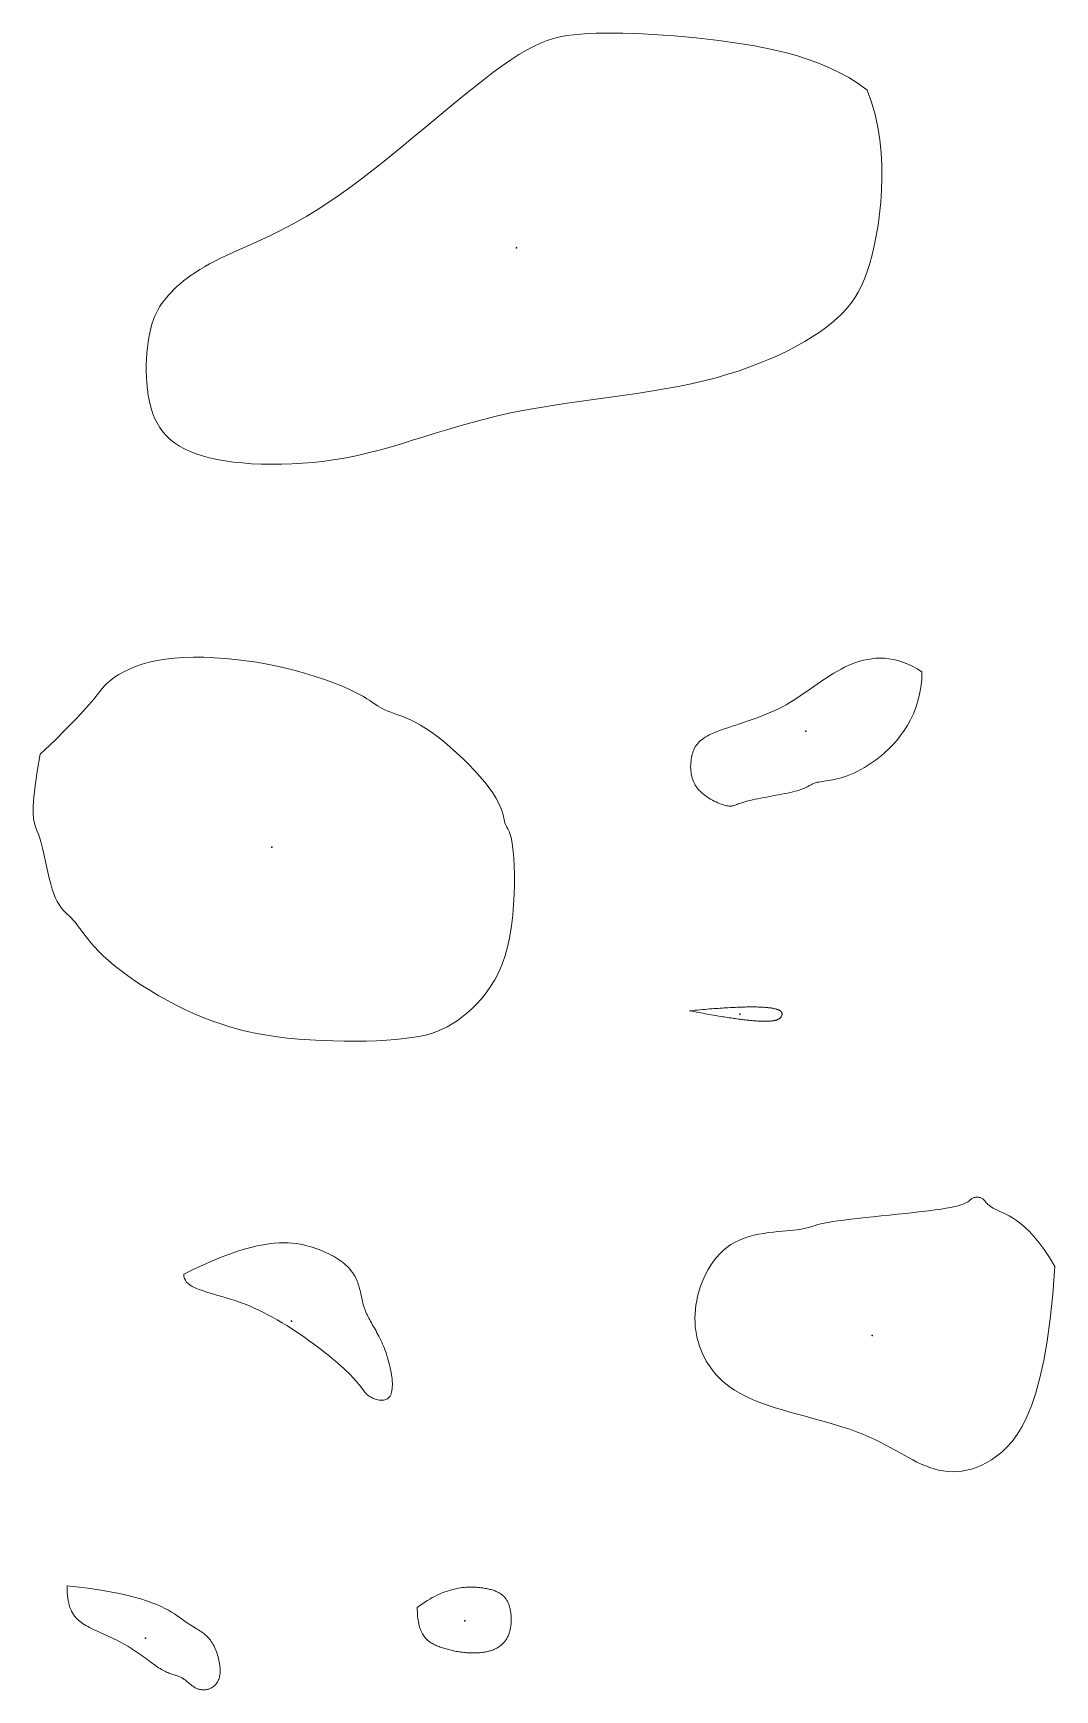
# Model space of a CAD drawing. Header units: millimetres. Extents: x 5 to 144, y 86 to 145.
# Drawn here: x 79.5 to 114.3, y 88.3 to 144.6 of the extents above; entities that cross this region are included whole.
import ezdxf

# ---------------------------------------------------------------- set-up
doc = ezdxf.new("R2010")
doc.units = ezdxf.units.MM
doc.layers.add('CONTOURS', color=1, linetype='Continuous')
doc.layers.add('DIMENSIONS', color=5, linetype='Continuous')

msp = doc.modelspace()

# ---------------------------------------------------------------- linework, layer by layer
at = {"layer": 'CONTOURS', "lineweight": 5}
for points in [[(107.903, 142.653), (107.595, 142.875), (107.274, 143.076), (106.943, 143.257), (106.601, 143.421), (106.25, 143.568), (105.891, 143.699), (105.526, 143.816), (105.154, 143.919), (104.777, 144.011), (104.396, 144.093), (104.013, 144.165), (103.627, 144.23), (103.241, 144.287), (102.855, 144.339), (102.47, 144.386), (102.088, 144.428), (101.71, 144.465), (101.337, 144.497), (100.97, 144.525), (100.611, 144.547), (100.261, 144.565), (99.921, 144.578), (99.593, 144.586), (99.278, 144.59), (98.976, 144.59), (98.69, 144.584), (98.42, 144.575), (98.166, 144.56), (97.924, 144.538), (97.692, 144.506), (97.466, 144.464), (97.242, 144.408), (97.019, 144.336), (96.791, 144.248), (96.557, 144.141), (96.313, 144.012), (96.056, 143.86), (95.783, 143.683), (95.489, 143.479), (95.173, 143.246), (94.833, 142.984), (94.471, 142.696), (94.091, 142.387), (93.695, 142.061), (93.286, 141.723), (92.869, 141.376), (92.445, 141.025), (92.018, 140.674), (91.591, 140.328), (91.168, 139.991), (90.75, 139.667), (90.342, 139.36), (89.947, 139.075), (89.566, 138.815), (89.201, 138.579), (88.851, 138.366), (88.516, 138.173), (88.196, 137.999), (87.89, 137.842), (87.597, 137.699), (87.319, 137.568), (87.054, 137.448), (86.801, 137.336), (86.562, 137.232), (86.334, 137.131), (86.119, 137.034), (85.916, 136.937), (85.724, 136.84), (85.543, 136.743), (85.373, 136.646), (85.212, 136.55), (85.061, 136.453), (84.92, 136.356), (84.787, 136.259), (84.662, 136.162), (84.545, 136.066), (84.436, 135.969), (84.334, 135.872), (84.238, 135.775), (84.148, 135.678), (84.064, 135.581), (83.986, 135.483), (83.913, 135.382), (83.846, 135.279), (83.784, 135.172), (83.726, 135.06), (83.674, 134.943), (83.626, 134.819), (83.583, 134.688), (83.544, 134.549), (83.509, 134.401), (83.479, 134.244), (83.452, 134.076), (83.43, 133.896), (83.412, 133.708), (83.398, 133.512), (83.391, 133.309), (83.39, 133.103), (83.396, 132.893), (83.409, 132.683), (83.43, 132.474), (83.459, 132.268), (83.498, 132.065), (83.547, 131.869), (83.606, 131.68), (83.677, 131.501), (83.758, 131.333), (83.852, 131.176), (83.959, 131.03), (84.078, 130.894), (84.21, 130.768), (84.356, 130.653), (84.517, 130.547), (84.691, 130.45), (84.881, 130.362), (85.086, 130.283), (85.307, 130.212), (85.545, 130.149), (85.798, 130.094), (86.069, 130.046), (86.356, 130.006), (86.659, 129.974), (86.974, 129.949), (87.302, 129.934), (87.641, 129.927), (87.989, 129.929), (88.345, 129.941), (88.707, 129.962), (89.075, 129.994), (89.446, 130.036), (89.819, 130.089), (90.194, 130.153), (90.568, 130.229), (90.941, 130.315), (91.314, 130.412), (91.688, 130.516), (92.064, 130.627), (92.443, 130.743), (92.827, 130.862), (93.217, 130.983), (93.613, 131.105), (94.017, 131.225), (94.429, 131.343), (94.852, 131.456), (95.285, 131.564), (95.731, 131.665), (96.189, 131.757), (96.658, 131.841), (97.136, 131.92), (97.62, 131.994), (98.109, 132.065), (98.6, 132.133), (99.09, 132.201), (99.579, 132.27), (100.064, 132.34), (100.542, 132.413), (101.011, 132.492), (101.47, 132.575), (101.916, 132.666), (102.347, 132.766), (102.762, 132.873), (103.162, 132.989), (103.546, 133.111), (103.914, 133.239), (104.266, 133.373), (104.601, 133.512), (104.921, 133.655), (105.223, 133.802), (105.509, 133.951), (105.779, 134.103), (106.031, 134.257), (106.267, 134.412), (106.485, 134.567), (106.686, 134.723), (106.872, 134.881), (107.043, 135.045), (107.2, 135.216), (107.344, 135.395), (107.476, 135.584), (107.597, 135.786), (107.708, 136.002), (107.809, 136.234), (107.902, 136.484), (107.988, 136.754), (108.067, 137.046), (108.141, 137.362), (108.209, 137.702), (108.27, 138.063), (108.322, 138.443), (108.363, 138.839), (108.39, 139.248), (108.402, 139.667), (108.398, 140.094), (108.374, 140.525), (108.33, 140.959), (108.262, 141.391), (108.17, 141.819), (108.051, 142.241), (107.903, 142.653)], [(79.781, 120.067), (79.681, 119.478), (79.611, 118.998), (79.567, 118.611), (79.547, 118.305), (79.546, 118.064), (79.562, 117.875), (79.591, 117.723), (79.63, 117.596), (79.676, 117.477), (79.724, 117.355), (79.772, 117.215), (79.819, 117.052), (79.865, 116.871), (79.91, 116.677), (79.955, 116.473), (80, 116.265), (80.046, 116.057), (80.093, 115.854), (80.142, 115.661), (80.193, 115.481), (80.247, 115.319), (80.304, 115.179), (80.364, 115.058), (80.426, 114.954), (80.491, 114.863), (80.558, 114.782), (80.626, 114.709), (80.695, 114.64), (80.766, 114.571), (80.837, 114.501), (80.909, 114.425), (80.981, 114.341), (81.054, 114.248), (81.131, 114.146), (81.212, 114.036), (81.302, 113.917), (81.4, 113.79), (81.51, 113.656), (81.634, 113.515), (81.773, 113.367), (81.931, 113.212), (82.108, 113.051), (82.305, 112.885), (82.523, 112.715), (82.757, 112.542), (83.006, 112.368), (83.269, 112.195), (83.542, 112.024), (83.824, 111.856), (84.113, 111.694), (84.406, 111.539), (84.701, 111.392), (84.997, 111.255), (85.293, 111.129), (85.591, 111.013), (85.892, 110.906), (86.197, 110.809), (86.508, 110.722), (86.826, 110.644), (87.153, 110.574), (87.49, 110.514), (87.838, 110.461), (88.198, 110.417), (88.571, 110.381), (88.953, 110.352), (89.34, 110.331), (89.729, 110.317), (90.115, 110.309), (90.495, 110.309), (90.864, 110.314), (91.218, 110.326), (91.555, 110.344), (91.869, 110.367), (92.157, 110.396), (92.42, 110.43), (92.66, 110.471), (92.88, 110.519), (93.084, 110.576), (93.274, 110.641), (93.454, 110.716), (93.625, 110.801), (93.792, 110.897), (93.956, 111.005), (94.121, 111.126), (94.289, 111.26), (94.457, 111.408), (94.624, 111.572), (94.788, 111.752), (94.947, 111.949), (95.099, 112.165), (95.242, 112.399), (95.374, 112.654), (95.492, 112.93), (95.596, 113.228), (95.683, 113.548), (95.754, 113.887), (95.81, 114.238), (95.852, 114.596), (95.881, 114.954), (95.899, 115.307), (95.907, 115.647), (95.906, 115.969), (95.899, 116.267), (95.885, 116.534), (95.867, 116.764), (95.845, 116.956), (95.82, 117.112), (95.793, 117.238), (95.765, 117.339), (95.736, 117.419), (95.707, 117.483), (95.679, 117.537), (95.652, 117.584), (95.627, 117.631), (95.606, 117.681), (95.587, 117.739), (95.57, 117.807), (95.552, 117.885), (95.531, 117.973), (95.502, 118.073), (95.465, 118.184), (95.416, 118.308), (95.352, 118.443), (95.272, 118.591), (95.171, 118.752), (95.049, 118.926), (94.903, 119.113), (94.737, 119.309), (94.555, 119.512), (94.359, 119.717), (94.154, 119.921), (93.942, 120.121), (93.727, 120.314), (93.511, 120.497), (93.3, 120.665), (93.094, 120.817), (92.899, 120.948), (92.714, 121.06), (92.539, 121.155), (92.375, 121.235), (92.221, 121.303), (92.077, 121.361), (91.943, 121.411), (91.818, 121.456), (91.704, 121.497), (91.599, 121.537), (91.504, 121.578), (91.417, 121.622), (91.335, 121.669), (91.255, 121.719), (91.174, 121.773), (91.088, 121.83), (90.995, 121.891), (90.891, 121.957), (90.774, 122.027), (90.639, 122.102), (90.484, 122.181), (90.306, 122.266), (90.106, 122.355), (89.884, 122.447), (89.642, 122.541), (89.382, 122.635), (89.104, 122.728), (88.81, 122.819), (88.502, 122.906), (88.18, 122.989), (87.846, 123.066), (87.501, 123.136), (87.148, 123.197), (86.789, 123.25), (86.426, 123.294), (86.063, 123.328), (85.703, 123.352), (85.349, 123.365), (85.003, 123.368), (84.668, 123.358), (84.347, 123.337), (84.044, 123.302), (83.759, 123.255), (83.495, 123.196), (83.251, 123.127), (83.025, 123.05), (82.82, 122.965), (82.633, 122.876), (82.465, 122.782), (82.316, 122.687), (82.185, 122.59), (82.072, 122.495), (81.978, 122.402), (81.895, 122.309), (81.813, 122.206), (81.72, 122.087), (81.605, 121.941), (81.455, 121.762), (81.259, 121.541), (81.006, 121.269), (80.682, 120.938), (80.278, 120.54), (79.781, 120.067)], [(109.763, 122.875), (109.594, 122.978), (109.428, 123.067), (109.265, 123.142), (109.105, 123.203), (108.947, 123.252), (108.792, 123.29), (108.64, 123.315), (108.49, 123.33), (108.343, 123.335), (108.199, 123.331), (108.057, 123.317), (107.917, 123.295), (107.78, 123.266), (107.646, 123.23), (107.514, 123.187), (107.385, 123.138), (107.258, 123.084), (107.133, 123.026), (107.011, 122.963), (106.89, 122.897), (106.772, 122.828), (106.655, 122.756), (106.539, 122.682), (106.424, 122.605), (106.31, 122.527), (106.196, 122.448), (106.083, 122.369), (105.969, 122.288), (105.855, 122.208), (105.739, 122.129), (105.623, 122.05), (105.506, 121.972), (105.387, 121.896), (105.266, 121.822), (105.142, 121.751), (105.017, 121.682), (104.888, 121.616), (104.757, 121.554), (104.625, 121.494), (104.491, 121.438), (104.356, 121.384), (104.221, 121.332), (104.087, 121.282), (103.953, 121.235), (103.82, 121.189), (103.69, 121.146), (103.562, 121.103), (103.437, 121.062), (103.315, 121.022), (103.198, 120.983), (103.085, 120.945), (102.977, 120.908), (102.875, 120.871), (102.779, 120.834), (102.69, 120.797), (102.608, 120.76), (102.531, 120.723), (102.461, 120.685), (102.397, 120.647), (102.339, 120.609), (102.285, 120.57), (102.236, 120.53), (102.192, 120.489), (102.153, 120.448), (102.117, 120.405), (102.085, 120.361), (102.057, 120.316), (102.032, 120.269), (102.009, 120.221), (101.989, 120.171), (101.972, 120.119), (101.956, 120.066), (101.942, 120.01), (101.93, 119.953), (101.919, 119.894), (101.911, 119.833), (101.905, 119.771), (101.901, 119.709), (101.899, 119.645), (101.9, 119.581), (101.904, 119.517), (101.912, 119.452), (101.922, 119.388), (101.935, 119.324), (101.952, 119.26), (101.973, 119.198), (101.997, 119.136), (102.026, 119.076), (102.058, 119.017), (102.095, 118.96), (102.136, 118.905), (102.182, 118.852), (102.231, 118.801), (102.284, 118.752), (102.339, 118.705), (102.397, 118.661), (102.456, 118.619), (102.517, 118.579), (102.579, 118.542), (102.641, 118.507), (102.703, 118.475), (102.764, 118.446), (102.824, 118.419), (102.882, 118.394), (102.939, 118.373), (102.992, 118.354), (103.043, 118.338), (103.089, 118.325), (103.132, 118.315), (103.171, 118.308), (103.206, 118.304), (103.238, 118.302), (103.269, 118.302), (103.298, 118.305), (103.326, 118.31), (103.354, 118.317), (103.382, 118.326), (103.412, 118.337), (103.443, 118.349), (103.477, 118.362), (103.514, 118.376), (103.555, 118.392), (103.601, 118.408), (103.651, 118.426), (103.708, 118.443), (103.77, 118.461), (103.84, 118.48), (103.917, 118.498), (104.001, 118.517), (104.09, 118.536), (104.183, 118.555), (104.281, 118.574), (104.382, 118.593), (104.484, 118.612), (104.589, 118.632), (104.694, 118.651), (104.798, 118.671), (104.902, 118.691), (105.003, 118.71), (105.102, 118.73), (105.197, 118.75), (105.288, 118.769), (105.373, 118.789), (105.453, 118.809), (105.525, 118.829), (105.591, 118.849), (105.649, 118.869), (105.702, 118.888), (105.75, 118.908), (105.793, 118.927), (105.832, 118.946), (105.868, 118.964), (105.901, 118.982), (105.933, 119), (105.964, 119.016), (105.995, 119.033), (106.026, 119.048), (106.058, 119.063), (106.092, 119.077), (106.128, 119.091), (106.168, 119.103), (106.211, 119.114), (106.259, 119.124), (106.312, 119.134), (106.37, 119.143), (106.434, 119.152), (106.502, 119.162), (106.575, 119.173), (106.653, 119.186), (106.736, 119.201), (106.823, 119.22), (106.916, 119.242), (107.012, 119.269), (107.114, 119.3), (107.22, 119.337), (107.33, 119.38), (107.445, 119.429), (107.564, 119.485), (107.687, 119.549), (107.814, 119.622), (107.946, 119.703), (108.081, 119.794), (108.219, 119.894), (108.359, 120.004), (108.498, 120.123), (108.637, 120.252), (108.773, 120.392), (108.906, 120.541), (109.033, 120.7), (109.155, 120.87), (109.269, 121.05), (109.374, 121.24), (109.47, 121.441), (109.554, 121.653), (109.626, 121.875), (109.684, 122.109), (109.727, 122.353), (109.754, 122.608), (109.763, 122.875)], [(101.865, 111.346), (101.945, 111.33), (102.023, 111.315), (102.1, 111.3), (102.176, 111.286), (102.25, 111.272), (102.323, 111.258), (102.394, 111.245), (102.465, 111.232), (102.534, 111.22), (102.601, 111.208), (102.668, 111.196), (102.733, 111.185), (102.797, 111.174), (102.86, 111.163), (102.921, 111.153), (102.981, 111.143), (103.04, 111.134), (103.098, 111.124), (103.155, 111.116), (103.211, 111.107), (103.265, 111.099), (103.319, 111.091), (103.371, 111.083), (103.422, 111.076), (103.472, 111.069), (103.521, 111.063), (103.569, 111.056), (103.615, 111.05), (103.661, 111.044), (103.706, 111.039), (103.75, 111.034), (103.792, 111.029), (103.834, 111.025), (103.875, 111.02), (103.914, 111.016), (103.953, 111.013), (103.991, 111.009), (104.028, 111.006), (104.064, 111.003), (104.099, 111), (104.133, 110.998), (104.166, 110.996), (104.199, 110.994), (104.23, 110.992), (104.261, 110.991), (104.291, 110.99), (104.32, 110.989), (104.348, 110.988), (104.375, 110.987), (104.402, 110.987), (104.428, 110.987), (104.453, 110.987), (104.477, 110.988), (104.501, 110.988), (104.524, 110.989), (104.546, 110.99), (104.567, 110.991), (104.588, 110.993), (104.608, 110.994), (104.627, 110.996), (104.646, 110.998), (104.664, 111), (104.682, 111.002), (104.698, 111.005), (104.715, 111.007), (104.73, 111.01), (104.745, 111.013), (104.76, 111.016), (104.774, 111.019), (104.787, 111.023), (104.8, 111.026), (104.812, 111.03), (104.824, 111.034), (104.835, 111.038), (104.846, 111.042), (104.856, 111.046), (104.866, 111.05), (104.876, 111.055), (104.885, 111.059), (104.893, 111.064), (104.901, 111.069), (104.909, 111.074), (104.917, 111.079), (104.924, 111.084), (104.93, 111.089), (104.936, 111.094), (104.942, 111.099), (104.948, 111.105), (104.953, 111.11), (104.958, 111.116), (104.963, 111.122), (104.967, 111.127), (104.971, 111.133), (104.975, 111.139), (104.979, 111.145), (104.982, 111.151), (104.986, 111.157), (104.989, 111.163), (104.991, 111.169), (104.994, 111.175), (104.996, 111.181), (104.999, 111.187), (105.001, 111.193), (105.003, 111.2), (105.004, 111.206), (105.005, 111.212), (105.006, 111.218), (105.007, 111.225), (105.008, 111.231), (105.008, 111.237), (105.007, 111.243), (105.007, 111.25), (105.006, 111.256), (105.004, 111.262), (105.003, 111.268), (105.001, 111.275), (104.998, 111.281), (104.995, 111.287), (104.992, 111.293), (104.988, 111.299), (104.983, 111.305), (104.978, 111.311), (104.973, 111.317), (104.967, 111.323), (104.96, 111.329), (104.953, 111.335), (104.945, 111.34), (104.937, 111.346), (104.928, 111.352), (104.918, 111.357), (104.908, 111.362), (104.897, 111.368), (104.886, 111.373), (104.874, 111.378), (104.861, 111.383), (104.847, 111.388), (104.833, 111.393), (104.818, 111.398), (104.802, 111.403), (104.785, 111.407), (104.768, 111.412), (104.749, 111.416), (104.73, 111.42), (104.71, 111.424), (104.689, 111.428), (104.668, 111.432), (104.645, 111.436), (104.622, 111.439), (104.597, 111.442), (104.572, 111.446), (104.546, 111.449), (104.518, 111.452), (104.49, 111.454), (104.461, 111.457), (104.431, 111.46), (104.399, 111.462), (104.367, 111.464), (104.334, 111.466), (104.299, 111.468), (104.264, 111.469), (104.227, 111.47), (104.189, 111.472), (104.15, 111.473), (104.11, 111.473), (104.069, 111.474), (104.027, 111.474), (103.983, 111.474), (103.938, 111.474), (103.892, 111.474), (103.845, 111.474), (103.797, 111.473), (103.747, 111.472), (103.696, 111.471), (103.643, 111.469), (103.59, 111.468), (103.535, 111.466), (103.478, 111.464), (103.42, 111.461), (103.361, 111.458), (103.301, 111.455), (103.239, 111.452), (103.176, 111.449), (103.111, 111.445), (103.044, 111.441), (102.977, 111.437), (102.908, 111.432), (102.837, 111.427), (102.765, 111.422), (102.691, 111.417), (102.615, 111.411), (102.539, 111.405), (102.46, 111.399), (102.38, 111.392), (102.298, 111.385), (102.215, 111.378), (102.13, 111.37), (102.044, 111.362), (101.955, 111.354), (101.865, 111.346)], [(114.28, 102.644), (114.095, 102.951), (113.915, 103.221), (113.742, 103.456), (113.574, 103.66), (113.414, 103.835), (113.26, 103.984), (113.114, 104.109), (112.975, 104.214), (112.845, 104.301), (112.723, 104.373), (112.61, 104.432), (112.506, 104.482), (112.412, 104.524), (112.327, 104.562), (112.253, 104.598), (112.188, 104.634), (112.132, 104.668), (112.083, 104.7), (112.042, 104.732), (112.006, 104.762), (111.976, 104.791), (111.95, 104.818), (111.928, 104.843), (111.907, 104.867), (111.889, 104.889), (111.871, 104.91), (111.853, 104.928), (111.834, 104.945), (111.813, 104.959), (111.79, 104.972), (111.765, 104.982), (111.738, 104.99), (111.71, 104.997), (111.682, 105.001), (111.653, 105.003), (111.623, 105.003), (111.594, 105.001), (111.566, 104.997), (111.538, 104.991), (111.511, 104.983), (111.486, 104.972), (111.463, 104.96), (111.442, 104.946), (111.422, 104.93), (111.402, 104.911), (111.38, 104.891), (111.353, 104.87), (111.32, 104.847), (111.279, 104.823), (111.227, 104.798), (111.163, 104.771), (111.085, 104.744), (110.991, 104.716), (110.879, 104.688), (110.746, 104.659), (110.591, 104.63), (110.412, 104.601), (110.208, 104.571), (109.983, 104.542), (109.739, 104.513), (109.481, 104.484), (109.212, 104.455), (108.936, 104.426), (108.657, 104.397), (108.378, 104.368), (108.102, 104.34), (107.834, 104.312), (107.577, 104.283), (107.334, 104.256), (107.11, 104.228), (106.908, 104.201), (106.731, 104.174), (106.577, 104.147), (106.443, 104.121), (106.327, 104.095), (106.226, 104.071), (106.137, 104.046), (106.057, 104.023), (105.983, 104.001), (105.913, 103.98), (105.844, 103.96), (105.773, 103.942), (105.696, 103.925), (105.613, 103.909), (105.518, 103.896), (105.411, 103.883), (105.29, 103.872), (105.159, 103.861), (105.017, 103.849), (104.867, 103.836), (104.711, 103.819), (104.55, 103.799), (104.385, 103.775), (104.218, 103.745), (104.051, 103.708), (103.886, 103.664), (103.723, 103.611), (103.565, 103.549), (103.414, 103.477), (103.269, 103.393), (103.134, 103.298), (103.006, 103.193), (102.887, 103.079), (102.777, 102.956), (102.674, 102.826), (102.58, 102.689), (102.493, 102.547), (102.415, 102.401), (102.344, 102.251), (102.281, 102.098), (102.225, 101.944), (102.177, 101.789), (102.137, 101.635), (102.104, 101.482), (102.079, 101.331), (102.06, 101.182), (102.049, 101.036), (102.045, 100.891), (102.047, 100.748), (102.057, 100.608), (102.073, 100.469), (102.096, 100.332), (102.125, 100.198), (102.161, 100.066), (102.202, 99.935), (102.251, 99.807), (102.305, 99.681), (102.365, 99.557), (102.431, 99.434), (102.504, 99.315), (102.584, 99.197), (102.671, 99.082), (102.767, 98.969), (102.872, 98.859), (102.986, 98.751), (103.11, 98.646), (103.246, 98.545), (103.392, 98.446), (103.55, 98.35), (103.721, 98.257), (103.905, 98.168), (104.103, 98.082), (104.315, 98), (104.54, 97.921), (104.775, 97.844), (105.019, 97.77), (105.271, 97.697), (105.528, 97.625), (105.787, 97.554), (106.049, 97.482), (106.309, 97.411), (106.568, 97.339), (106.822, 97.265), (107.069, 97.189), (107.309, 97.112), (107.538, 97.031), (107.756, 96.947), (107.962, 96.86), (108.156, 96.77), (108.341, 96.68), (108.517, 96.588), (108.686, 96.497), (108.848, 96.407), (109.004, 96.318), (109.155, 96.232), (109.303, 96.149), (109.448, 96.07), (109.593, 95.996), (109.736, 95.927), (109.881, 95.865), (110.027, 95.81), (110.175, 95.763), (110.326, 95.725), (110.479, 95.696), (110.634, 95.677), (110.791, 95.669), (110.951, 95.673), (111.113, 95.688), (111.276, 95.717), (111.442, 95.759), (111.609, 95.815), (111.779, 95.886), (111.95, 95.973), (112.123, 96.076), (112.298, 96.197), (112.475, 96.337), (112.651, 96.501), (112.827, 96.697), (112.999, 96.93), (113.168, 97.207), (113.331, 97.532), (113.488, 97.914), (113.636, 98.356), (113.775, 98.866), (113.903, 99.45), (114.019, 100.114), (114.122, 100.864), (114.209, 101.705), (114.28, 102.644)], [(84.667, 102.389), (84.674, 102.313), (84.692, 102.243), (84.723, 102.179), (84.765, 102.121), (84.817, 102.068), (84.88, 102.019), (84.953, 101.973), (85.035, 101.93), (85.126, 101.89), (85.225, 101.852), (85.332, 101.815), (85.446, 101.778), (85.567, 101.742), (85.694, 101.705), (85.826, 101.667), (85.964, 101.627), (86.107, 101.585), (86.254, 101.54), (86.405, 101.491), (86.558, 101.438), (86.715, 101.38), (86.874, 101.317), (87.034, 101.248), (87.196, 101.174), (87.358, 101.094), (87.521, 101.01), (87.683, 100.922), (87.845, 100.83), (88.007, 100.735), (88.166, 100.637), (88.325, 100.537), (88.48, 100.435), (88.634, 100.332), (88.784, 100.229), (88.931, 100.125), (89.073, 100.021), (89.212, 99.918), (89.345, 99.816), (89.474, 99.716), (89.596, 99.618), (89.713, 99.522), (89.823, 99.43), (89.926, 99.341), (90.022, 99.257), (90.11, 99.177), (90.191, 99.101), (90.264, 99.03), (90.331, 98.963), (90.392, 98.9), (90.447, 98.841), (90.497, 98.785), (90.542, 98.733), (90.583, 98.684), (90.62, 98.639), (90.653, 98.596), (90.684, 98.556), (90.713, 98.518), (90.739, 98.483), (90.764, 98.45), (90.788, 98.419), (90.812, 98.39), (90.835, 98.362), (90.859, 98.336), (90.884, 98.311), (90.91, 98.288), (90.937, 98.265), (90.967, 98.243), (91, 98.221), (91.034, 98.201), (91.07, 98.182), (91.107, 98.164), (91.145, 98.149), (91.185, 98.134), (91.225, 98.122), (91.265, 98.112), (91.306, 98.105), (91.346, 98.1), (91.386, 98.098), (91.425, 98.1), (91.463, 98.104), (91.5, 98.112), (91.536, 98.124), (91.569, 98.139), (91.601, 98.159), (91.63, 98.183), (91.657, 98.211), (91.681, 98.244), (91.702, 98.282), (91.72, 98.325), (91.734, 98.374), (91.745, 98.427), (91.752, 98.484), (91.757, 98.545), (91.759, 98.61), (91.758, 98.678), (91.754, 98.749), (91.747, 98.823), (91.739, 98.899), (91.728, 98.977), (91.714, 99.056), (91.699, 99.137), (91.682, 99.219), (91.662, 99.301), (91.641, 99.383), (91.619, 99.465), (91.595, 99.547), (91.57, 99.628), (91.543, 99.708), (91.515, 99.786), (91.487, 99.862), (91.457, 99.936), (91.427, 100.008), (91.396, 100.077), (91.365, 100.145), (91.333, 100.21), (91.301, 100.274), (91.268, 100.336), (91.236, 100.396), (91.203, 100.455), (91.171, 100.512), (91.139, 100.569), (91.108, 100.624), (91.077, 100.678), (91.047, 100.732), (91.017, 100.784), (90.988, 100.837), (90.961, 100.888), (90.934, 100.94), (90.908, 100.991), (90.884, 101.042), (90.862, 101.093), (90.84, 101.145), (90.821, 101.196), (90.803, 101.248), (90.787, 101.301), (90.771, 101.354), (90.757, 101.407), (90.744, 101.46), (90.732, 101.513), (90.72, 101.567), (90.708, 101.62), (90.696, 101.674), (90.685, 101.728), (90.672, 101.781), (90.66, 101.835), (90.646, 101.888), (90.632, 101.942), (90.617, 101.995), (90.6, 102.048), (90.582, 102.1), (90.562, 102.152), (90.54, 102.204), (90.516, 102.255), (90.49, 102.306), (90.461, 102.357), (90.429, 102.407), (90.395, 102.456), (90.358, 102.505), (90.318, 102.553), (90.275, 102.601), (90.23, 102.647), (90.181, 102.694), (90.129, 102.739), (90.074, 102.784), (90.017, 102.828), (89.955, 102.871), (89.891, 102.914), (89.824, 102.956), (89.753, 102.997), (89.679, 103.037), (89.601, 103.076), (89.52, 103.114), (89.435, 103.152), (89.347, 103.188), (89.255, 103.224), (89.16, 103.259), (89.061, 103.292), (88.958, 103.325), (88.85, 103.356), (88.737, 103.384), (88.619, 103.408), (88.493, 103.429), (88.361, 103.444), (88.22, 103.454), (88.07, 103.457), (87.911, 103.453), (87.742, 103.441), (87.562, 103.42), (87.371, 103.39), (87.167, 103.349), (86.951, 103.297), (86.72, 103.233), (86.476, 103.157), (86.216, 103.067), (85.941, 102.963), (85.649, 102.844), (85.34, 102.709), (85.013, 102.558), (84.667, 102.389)], [(80.699, 91.791), (80.7, 91.676), (80.705, 91.569), (80.712, 91.468), (80.723, 91.373), (80.737, 91.285), (80.754, 91.203), (80.774, 91.126), (80.796, 91.054), (80.822, 90.987), (80.85, 90.925), (80.881, 90.867), (80.915, 90.813), (80.952, 90.762), (80.992, 90.714), (81.034, 90.669), (81.079, 90.627), (81.126, 90.587), (81.176, 90.549), (81.229, 90.512), (81.284, 90.476), (81.342, 90.441), (81.402, 90.407), (81.464, 90.373), (81.528, 90.34), (81.594, 90.307), (81.662, 90.275), (81.731, 90.242), (81.801, 90.21), (81.873, 90.177), (81.945, 90.145), (82.019, 90.112), (82.093, 90.078), (82.167, 90.044), (82.242, 90.01), (82.317, 89.974), (82.392, 89.938), (82.467, 89.9), (82.541, 89.862), (82.615, 89.822), (82.688, 89.781), (82.76, 89.738), (82.831, 89.694), (82.902, 89.649), (82.971, 89.604), (83.04, 89.558), (83.107, 89.511), (83.173, 89.465), (83.238, 89.418), (83.302, 89.372), (83.364, 89.326), (83.426, 89.281), (83.486, 89.237), (83.544, 89.194), (83.601, 89.153), (83.656, 89.113), (83.71, 89.075), (83.763, 89.039), (83.813, 89.005), (83.862, 88.974), (83.909, 88.945), (83.955, 88.919), (83.998, 88.896), (84.041, 88.875), (84.081, 88.856), (84.12, 88.839), (84.158, 88.824), (84.195, 88.81), (84.23, 88.797), (84.264, 88.786), (84.297, 88.776), (84.329, 88.766), (84.36, 88.756), (84.39, 88.747), (84.419, 88.738), (84.448, 88.729), (84.476, 88.719), (84.503, 88.708), (84.53, 88.697), (84.556, 88.685), (84.582, 88.672), (84.608, 88.657), (84.634, 88.641), (84.659, 88.624), (84.684, 88.607), (84.709, 88.588), (84.733, 88.569), (84.758, 88.549), (84.783, 88.529), (84.807, 88.509), (84.832, 88.489), (84.856, 88.468), (84.881, 88.448), (84.905, 88.429), (84.93, 88.409), (84.955, 88.391), (84.98, 88.373), (85.005, 88.356), (85.03, 88.34), (85.056, 88.325), (85.082, 88.312), (85.108, 88.299), (85.135, 88.289), (85.162, 88.279), (85.189, 88.271), (85.216, 88.264), (85.243, 88.259), (85.27, 88.255), (85.298, 88.252), (85.325, 88.251), (85.353, 88.251), (85.38, 88.253), (85.407, 88.255), (85.434, 88.26), (85.461, 88.265), (85.487, 88.272), (85.514, 88.28), (85.54, 88.29), (85.565, 88.301), (85.591, 88.313), (85.616, 88.327), (85.64, 88.342), (85.664, 88.358), (85.687, 88.376), (85.71, 88.395), (85.732, 88.416), (85.752, 88.439), (85.772, 88.463), (85.791, 88.489), (85.809, 88.516), (85.825, 88.545), (85.84, 88.576), (85.854, 88.609), (85.867, 88.643), (85.877, 88.68), (85.886, 88.718), (85.894, 88.758), (85.899, 88.8), (85.903, 88.845), (85.904, 88.891), (85.904, 88.939), (85.902, 88.989), (85.897, 89.041), (85.891, 89.095), (85.882, 89.149), (85.872, 89.204), (85.86, 89.261), (85.847, 89.317), (85.832, 89.374), (85.815, 89.43), (85.797, 89.487), (85.777, 89.543), (85.756, 89.598), (85.733, 89.652), (85.709, 89.704), (85.684, 89.755), (85.658, 89.805), (85.63, 89.852), (85.602, 89.897), (85.572, 89.94), (85.542, 89.979), (85.51, 90.017), (85.478, 90.052), (85.444, 90.085), (85.409, 90.116), (85.372, 90.146), (85.334, 90.175), (85.294, 90.204), (85.253, 90.232), (85.21, 90.261), (85.165, 90.289), (85.118, 90.319), (85.069, 90.349), (85.017, 90.381), (84.964, 90.414), (84.908, 90.449), (84.849, 90.487), (84.788, 90.527), (84.725, 90.57), (84.658, 90.616), (84.589, 90.666), (84.515, 90.719), (84.435, 90.775), (84.348, 90.833), (84.252, 90.894), (84.146, 90.956), (84.028, 91.02), (83.896, 91.084), (83.749, 91.149), (83.586, 91.214), (83.404, 91.279), (83.203, 91.344), (82.98, 91.407), (82.735, 91.469), (82.466, 91.53), (82.17, 91.588), (81.847, 91.643), (81.495, 91.696), (81.113, 91.746), (80.699, 91.791)], [(92.605, 91.057), (92.606, 90.975), (92.608, 90.896), (92.612, 90.821), (92.618, 90.75), (92.626, 90.682), (92.635, 90.616), (92.645, 90.555), (92.657, 90.496), (92.671, 90.44), (92.686, 90.387), (92.702, 90.336), (92.72, 90.289), (92.739, 90.244), (92.759, 90.201), (92.781, 90.161), (92.804, 90.122), (92.827, 90.086), (92.853, 90.053), (92.879, 90.021), (92.906, 89.991), (92.935, 89.962), (92.964, 89.935), (92.994, 89.91), (93.026, 89.887), (93.058, 89.864), (93.091, 89.843), (93.125, 89.823), (93.16, 89.804), (93.195, 89.787), (93.232, 89.769), (93.269, 89.753), (93.306, 89.738), (93.345, 89.722), (93.383, 89.708), (93.423, 89.694), (93.463, 89.68), (93.504, 89.667), (93.544, 89.654), (93.586, 89.642), (93.628, 89.63), (93.67, 89.619), (93.712, 89.608), (93.755, 89.597), (93.798, 89.588), (93.841, 89.578), (93.885, 89.57), (93.928, 89.561), (93.972, 89.554), (94.016, 89.547), (94.06, 89.54), (94.103, 89.534), (94.147, 89.528), (94.191, 89.524), (94.234, 89.519), (94.278, 89.516), (94.321, 89.512), (94.364, 89.51), (94.407, 89.508), (94.45, 89.507), (94.492, 89.506), (94.534, 89.506), (94.575, 89.506), (94.616, 89.507), (94.657, 89.509), (94.697, 89.512), (94.736, 89.515), (94.775, 89.519), (94.814, 89.523), (94.852, 89.528), (94.889, 89.534), (94.925, 89.541), (94.961, 89.548), (94.997, 89.556), (95.032, 89.564), (95.066, 89.574), (95.099, 89.584), (95.132, 89.594), (95.164, 89.606), (95.195, 89.618), (95.226, 89.631), (95.256, 89.645), (95.285, 89.659), (95.313, 89.674), (95.341, 89.69), (95.368, 89.707), (95.395, 89.724), (95.42, 89.743), (95.445, 89.762), (95.469, 89.782), (95.492, 89.802), (95.514, 89.823), (95.536, 89.846), (95.557, 89.869), (95.577, 89.892), (95.596, 89.917), (95.614, 89.942), (95.631, 89.969), (95.648, 89.996), (95.663, 90.024), (95.678, 90.052), (95.692, 90.082), (95.705, 90.112), (95.717, 90.144), (95.728, 90.175), (95.739, 90.208), (95.748, 90.241), (95.757, 90.274), (95.765, 90.308), (95.772, 90.342), (95.778, 90.377), (95.784, 90.412), (95.788, 90.447), (95.792, 90.482), (95.795, 90.518), (95.798, 90.554), (95.799, 90.59), (95.8, 90.625), (95.8, 90.661), (95.799, 90.697), (95.798, 90.732), (95.796, 90.767), (95.793, 90.802), (95.789, 90.837), (95.785, 90.872), (95.78, 90.905), (95.775, 90.939), (95.768, 90.972), (95.761, 91.004), (95.754, 91.036), (95.745, 91.067), (95.736, 91.098), (95.727, 91.128), (95.716, 91.157), (95.706, 91.185), (95.694, 91.212), (95.682, 91.238), (95.669, 91.264), (95.655, 91.289), (95.641, 91.313), (95.626, 91.336), (95.61, 91.359), (95.593, 91.38), (95.575, 91.401), (95.556, 91.422), (95.537, 91.441), (95.516, 91.46), (95.495, 91.478), (95.472, 91.496), (95.449, 91.513), (95.424, 91.529), (95.398, 91.545), (95.372, 91.56), (95.344, 91.574), (95.314, 91.588), (95.284, 91.601), (95.253, 91.614), (95.22, 91.626), (95.186, 91.637), (95.15, 91.648), (95.114, 91.659), (95.076, 91.669), (95.036, 91.678), (94.995, 91.687), (94.953, 91.695), (94.909, 91.703), (94.864, 91.711), (94.817, 91.718), (94.769, 91.724), (94.719, 91.73), (94.668, 91.735), (94.616, 91.739), (94.562, 91.743), (94.506, 91.745), (94.449, 91.745), (94.391, 91.745), (94.331, 91.743), (94.27, 91.739), (94.208, 91.734), (94.144, 91.727), (94.079, 91.719), (94.012, 91.708), (93.944, 91.695), (93.875, 91.68), (93.805, 91.663), (93.733, 91.643), (93.66, 91.621), (93.586, 91.597), (93.511, 91.569), (93.434, 91.539), (93.357, 91.506), (93.278, 91.469), (93.198, 91.43), (93.116, 91.387), (93.034, 91.341), (92.95, 91.292), (92.866, 91.239), (92.78, 91.182), (92.693, 91.122), (92.605, 91.057)]]:
    msp.add_lwpolyline(points, close=True, dxfattribs=at)
at = {"layer": 'DIMENSIONS'}
for p in [(95.984, 137.284), (105.814, 120.849), (87.657, 116.91), (103.574, 111.23), (88.331, 100.787), (108.073, 100.298), (94.219, 90.593), (83.371, 90.01)]:
    msp.add_point(p, dxfattribs=at)

doc.saveas('drawing.dxf')
